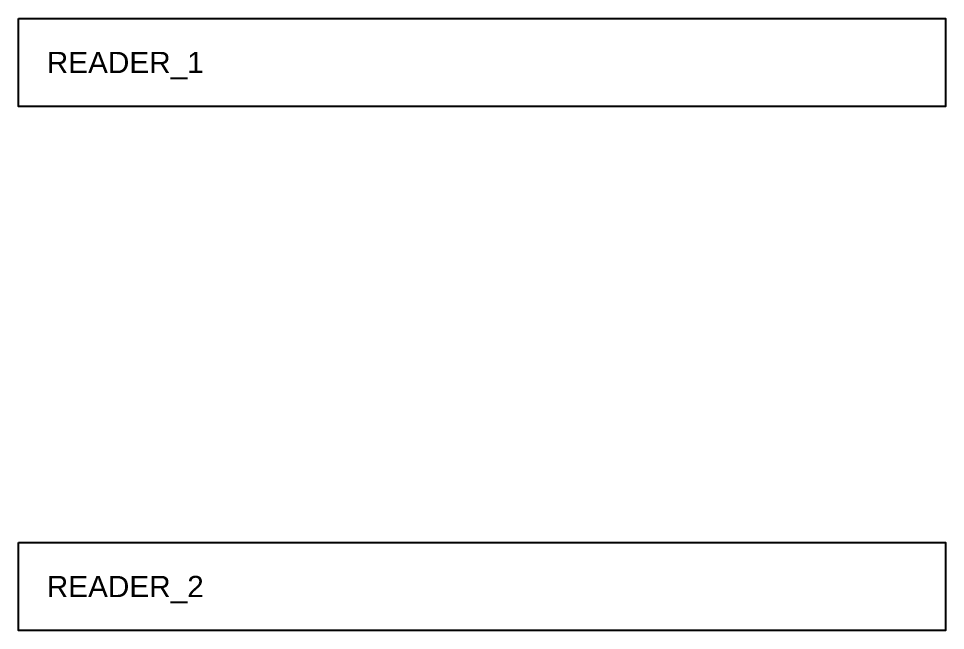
# Model space of a CAD drawing. Header units: millimetres. Extents: x 532209 to 638832, y -290618 to -196403.
# Drawn here: x 532209 to 551810, y -227501 to -214568 of the extents above; entities that cross this region are included whole.
import ezdxf
from ezdxf.enums import TextEntityAlignment as Align

# ---------------------------------------------------------------- set-up
doc = ezdxf.new("R2010")
doc.units = ezdxf.units.MM
doc.header["$LTSCALE"] = 12.5
doc.header["$MEASUREMENT"] = 0
doc.styles.get("Standard").update_dxf_attribs({"font": 'arial.ttf'})

# ---------------------------------------------------------------- blocks, each defined once
blk = doc.blocks.new('APC L')
for points in [[(532209, -214568), (551810, -214568), (551810, -216426), (532209, -216426)], [(532209, -225643), (551810, -225643), (551810, -227501), (532209, -227501)]]:
    blk.add_lwpolyline(points, close=True)
for tag, p in [('POWER', (619828, -213872)), ('READER_1', (532807, -215497)), ('RS485_1', (619828, -222372)), ('READER_2', (532807, -226572)), ('RS485_2', (619828, -235172)), ('INPUT_2', (619828, -252947)), ('OUTPUT_2', (619828, -259722))]:
    blk.add_attdef(tag, text='', height=450).set_placement(p, align=Align.MIDDLE_LEFT)
for tag, p in [('OUTPUT_1', (565821, -271614)), ('INPUT_1', (571646, -271614))]:
    blk.add_attdef(tag, text='', height=450, rotation=270).set_placement(p, align=Align.MIDDLE_LEFT)

msp = doc.modelspace()

# ---------------------------------------------------------------- block references
ref = msp.add_blockref('APC L', (0, 0))
ref.add_attrib('READER_2', 'READER_2', dxfattribs={"height": 450}).set_placement((532807, -226572), align=Align.MIDDLE_LEFT)
ref.add_attrib('READER_1', 'READER_1', dxfattribs={"height": 450}).set_placement((532807, -215497), align=Align.MIDDLE_LEFT)

doc.saveas('drawing.dxf')
